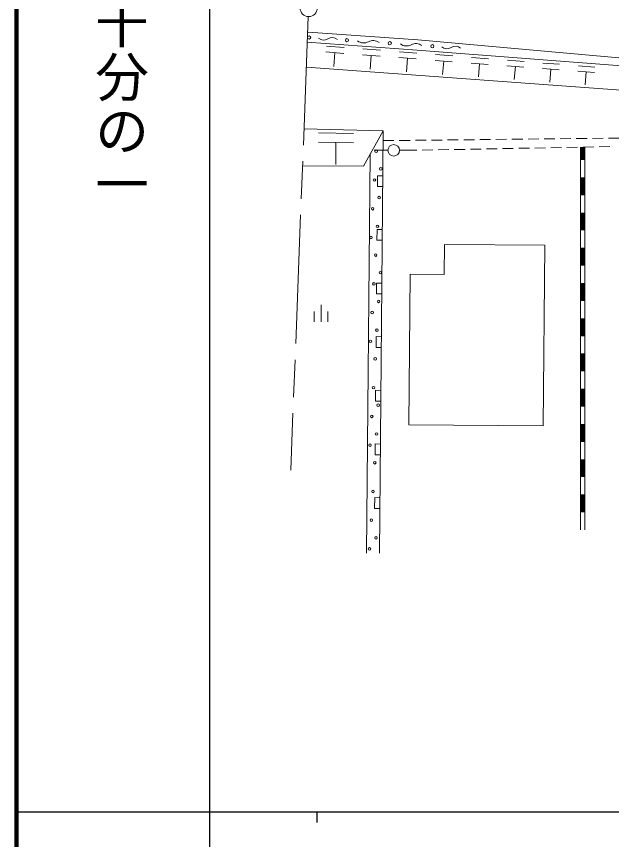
# Model space of a CAD drawing. Units: millimetres, scale not verified. Extents: x 40000 to 680000, y 20000 to 380000.
# Drawn here: x 40000 to 95468, y 202409 to 279112 of the extents above; entities that cross this region are included whole.
import ezdxf
from ezdxf.enums import TextEntityAlignment as Align

# ---------------------------------------------------------------- set-up
doc = ezdxf.new("R2010")
doc.units = ezdxf.units.MM
doc.header["$LTSCALE"] = 1000
doc.linetypes.add('CHAIN', pattern=[18.5, 12, -1.5, 3.5, -1.5])
for name, color, linetype, lineweight in [('M-BGD', 7, 'Continuous', 13), ('M-BMK', 2, 'CHAIN', 13), ('M-BMK-SRVR', 3, 'Continuous', 13), ('M-TTL', 2, 'Continuous', 140), ('M-TTL-BAND', 7, 'Continuous', 25)]:
    doc.layers.add(name, color=color, linetype=linetype, lineweight=lineweight)
doc.styles.add('@ＭＳ ゴシック', font='')
doc.styles.get('@ＭＳ ゴシック').set_extended_font_data('@MS Gothic')

# ---------------------------------------------------------------- blocks, each defined once
blk = doc.blocks.new('荒地')
at = {"color": 7, "linetype": 'Continuous', "lineweight": 13}
for p, q in [((0, -1.25), (0, 1.25)), ((-1, 0.25), (-1, -1.25)), ((1, 0.25), (1, -1.25))]:
    blk.add_line(p, q, dxfattribs=at)

msp = doc.modelspace()

# ---------------------------------------------------------------- linework, layer by layer
at = {"layer": 'M-BGD'}
for p, q in [((77407, 276933), (67180, 277660)), ((100810, 274829), (77407, 276933)), ((77337, 275986), (67112, 276712)), ((68894, 276351), (70544, 276222)), ((68851, 275803), (70501, 275674)), ((69676, 275738), (69576, 274459)), ((72259, 275542), (73893, 275414)), ((72301, 276085), (73935, 275957)), ((73076, 275478), (72977, 274210)), ((75691, 275820), (77309, 275693)), ((101336, 274144), (77337, 275986)), ((79063, 275556), (80665, 275430)), ((75649, 275282), (77267, 275155)), ((76458, 275218), (76360, 273963)), ((79021, 275023), (80624, 274898)), ((79822, 274960), (79725, 273717)), ((82376, 274766), (83963, 274642)), ((82418, 275293), (84005, 275169)), ((83170, 274704), (83074, 273473)), ((85755, 275032), (87327, 274909)), ((89075, 274773), (90632, 274651)), ((67023, 274399), (102653, 271761)), ((85714, 274510), (87286, 274387)), ((86500, 274448), (86405, 273229)), ((89035, 274255), (90591, 274133)), ((89813, 274194), (89719, 272987)), ((92339, 274002), (93879, 273881)), ((92379, 274514), (93919, 274394)), ((93109, 273942), (93015, 272746)), ((66801, 268655), (74194, 268448)), ((68152, 268271), (71428, 268199)), ((74194, 268448), (72337, 265174)), ((74194, 268448), (73842, 229087)), ((87685, 267683), (88685, 267694)), ((89185, 267700), (90185, 267711)), ((90684, 267716), (91684, 267727)), ((92184, 267732), (93184, 267743)), ((93684, 267749), (94684, 267759)), ((95184, 267765), (96184, 267776)), ((68146, 267397), (71422, 267324)), ((69784, 267361), (69770, 265321)), ((74185, 267537), (75185, 267548)), ((75685, 267553), (76685, 267564)), ((77185, 267569), (78185, 267580)), ((78685, 267586), (79685, 267597)), ((80185, 267602), (81185, 267613)), ((81685, 267618), (82685, 267629)), ((83185, 267635), (84185, 267645)), ((84685, 267651), (85685, 267662)), ((86185, 267667), (87185, 267678)), ((92310, 266930), (91310, 266911)), ((92586, 264110), (92586, 266935)), ((92626, 265752), (92626, 266936)), ((92666, 265752), (92666, 266937)), ((92706, 265752), (92706, 266938)), ((92746, 265752), (92746, 266938)), ((92786, 265752), (92786, 266939)), ((93810, 266959), (92810, 266940)), ((92826, 265752), (92826, 266940)), ((92866, 265752), (92866, 266941)), ((92906, 265752), (92906, 266941)), ((92946, 265752), (92946, 266942)), ((92986, 264110), (92986, 266943)), ((95310, 266988), (94310, 266968)), ((72974, 266298), (72642, 229098)), ((74626, 266636), (73333, 266636)), ((76996, 266636), (75703, 266636)), ((77313, 266642), (76996, 266636)), ((78813, 266671), (77813, 266652)), ((80312, 266700), (79313, 266680)), ((81812, 266728), (80812, 266709)), ((83312, 266757), (82312, 266738)), ((84812, 266786), (83812, 266767)), ((86311, 266815), (85312, 266796)), ((87811, 266844), (86811, 266824)), ((89311, 266872), (88311, 266853)), ((90811, 266901), (89811, 266882)), ((72337, 265174), (66667, 265185)), ((73656, 264271), (73647, 263272)), ((74156, 264267), (73656, 264271)), ((92586, 260826), (92586, 264110)), ((92626, 262468), (92626, 264110)), ((92666, 262468), (92666, 264110)), ((92706, 262468), (92706, 264110)), ((92746, 262468), (92746, 264110)), ((92786, 262468), (92786, 264110)), ((92826, 262468), (92826, 264110)), ((92866, 262468), (92866, 264110)), ((92906, 262468), (92906, 264110)), ((92946, 262468), (92946, 264110)), ((92986, 260826), (92986, 264110)), ((73647, 263272), (74147, 263267)), ((92586, 257542), (92586, 260826)), ((92626, 259184), (92626, 260826)), ((92666, 259184), (92666, 260826)), ((92706, 259184), (92706, 260826)), ((92746, 259184), (92746, 260826)), ((92786, 259184), (92786, 260826)), ((92826, 259184), (92826, 260826)), ((92866, 259184), (92866, 260826)), ((92906, 259184), (92906, 260826)), ((92946, 259184), (92946, 260826)), ((92986, 257542), (92986, 260826)), ((73612, 259272), (73603, 258272)), ((74112, 259267), (73612, 259272)), ((73603, 258272), (74103, 258267)), ((79906, 257868), (79881, 255066)), ((89246, 257784), (79906, 257868)), ((89096, 240951), (89246, 257784)), ((92585, 254259), (92586, 257542)), ((92626, 255900), (92626, 257542)), ((92666, 255900), (92666, 257542)), ((92706, 255900), (92706, 257542)), ((92746, 255900), (92746, 257542)), ((92786, 255900), (92786, 257542)), ((92826, 255900), (92826, 257542)), ((92866, 255900), (92866, 257542)), ((92906, 255900), (92906, 257542)), ((92946, 255900), (92946, 257542)), ((92985, 254259), (92986, 257542)), ((76688, 255094), (76563, 241063)), ((79881, 255066), (76688, 255094)), ((73567, 254272), (73558, 253272)), ((74067, 254267), (73567, 254272)), ((92585, 250975), (92585, 254259)), ((92625, 252617), (92625, 254259)), ((92665, 252617), (92665, 254259)), ((92705, 252617), (92705, 254259)), ((92745, 252617), (92745, 254259)), ((92785, 252617), (92785, 254259)), ((92825, 252617), (92825, 254259)), ((92865, 252617), (92865, 254259)), ((92905, 252617), (92905, 254259)), ((92945, 252617), (92945, 254259)), ((92985, 250975), (92985, 254259)), ((73558, 253272), (74058, 253267)), ((92585, 247691), (92585, 250975)), ((92625, 249333), (92625, 250975)), ((92665, 249333), (92665, 250975)), ((92705, 249333), (92705, 250975)), ((92745, 249333), (92745, 250975)), ((92785, 249333), (92785, 250975)), ((92825, 249333), (92825, 250975)), ((92865, 249333), (92865, 250975)), ((92905, 249333), (92905, 250975)), ((92945, 249333), (92945, 250975)), ((92985, 247691), (92985, 250975)), ((73522, 249272), (73514, 248272)), ((74022, 249268), (73522, 249272)), ((73514, 248272), (74014, 248268)), ((92585, 244408), (92585, 247691)), ((92625, 246049), (92625, 247691)), ((92665, 246049), (92665, 247691)), ((92705, 246049), (92705, 247691)), ((92745, 246049), (92745, 247691)), ((92785, 246049), (92785, 247691)), ((92825, 246049), (92825, 247691)), ((92865, 246049), (92865, 247691)), ((92905, 246049), (92905, 247691)), ((92945, 246049), (92945, 247691)), ((92985, 244408), (92985, 247691)), ((73478, 244272), (73469, 243272)), ((73978, 244268), (73478, 244272)), ((92585, 241124), (92585, 244408)), ((92625, 242766), (92625, 244408)), ((92665, 242766), (92665, 244408)), ((92705, 242766), (92705, 244408)), ((92745, 242766), (92745, 244408)), ((92785, 242766), (92785, 244408)), ((92825, 242766), (92825, 244408)), ((92865, 242766), (92865, 244408)), ((92905, 242766), (92905, 244408)), ((92945, 242766), (92945, 244408)), ((92985, 241124), (92985, 244408)), ((73469, 243272), (73969, 243268)), ((76563, 241063), (89096, 240951)), ((92584, 237840), (92585, 241124)), ((92625, 239482), (92625, 241124)), ((92665, 239482), (92665, 241124)), ((92705, 239482), (92705, 241124)), ((92745, 239482), (92745, 241124)), ((92785, 239482), (92785, 241124)), ((92825, 239482), (92825, 241124)), ((92865, 239482), (92865, 241124)), ((92905, 239482), (92905, 241124)), ((92945, 239482), (92945, 241124)), ((92984, 237840), (92985, 241124)), ((73433, 239272), (73424, 238273)), ((73933, 239268), (73433, 239272)), ((73424, 238273), (73924, 238268)), ((92584, 234557), (92584, 237840)), ((92624, 236198), (92624, 237840)), ((92664, 236198), (92664, 237840)), ((92704, 236198), (92704, 237840)), ((92744, 236198), (92744, 237840)), ((92784, 236198), (92784, 237840)), ((92824, 236198), (92824, 237840)), ((92864, 236198), (92864, 237840)), ((92904, 236198), (92904, 237840)), ((92944, 236198), (92944, 237840)), ((92984, 234557), (92984, 237840)), ((73389, 234273), (73380, 233273)), ((73889, 234268), (73389, 234273)), ((92584, 231273), (92584, 234557)), ((92624, 232915), (92624, 234557)), ((92664, 232915), (92664, 234557)), ((92704, 232915), (92704, 234557)), ((92744, 232915), (92744, 234557)), ((92784, 232915), (92784, 234557)), ((92824, 232915), (92824, 234557)), ((92864, 232915), (92864, 234557)), ((92904, 232915), (92904, 234557)), ((92944, 232915), (92944, 234557)), ((92984, 231273), (92984, 234557)), ((73380, 233273), (73880, 233268))]:
    msp.add_line(p, q, dxfattribs=at)
for centre, radius in [((75164, 266636), 538), ((73525, 266549), 120), ((73964, 264910), 120), ((73364, 263870), 120), ((73804, 262231), 120), ((73204, 261192), 120), ((73643, 259553), 120), ((73043, 258514), 120), ((73482, 256874), 120), ((73921, 255235), 120), ((73321, 254196), 120), ((73761, 252557), 120), ((73161, 251517), 120), ((73600, 249878), 120), ((73000, 248839), 120), ((73439, 247200), 120), ((73278, 244521), 120), ((73717, 242882), 120), ((73117, 241843), 120), ((73557, 240204), 120), ((72957, 239164), 120), ((73396, 237525), 120), ((73235, 234847), 120), ((73074, 232168), 120), ((73514, 230529), 120), ((72914, 229490), 120)]:
    msp.add_circle(centre, radius, dxfattribs=at)
for centre, radius, start, end in [((67276, 277152), 150, 0, 180), ((67276, 277152), 150, 180, 0), ((68633, 277627), 721, 228.29798, 303.57898), ((69431, 276426), 721, 48.29798, 123.57898), ((70806, 276901), 150, 0, 180), ((70806, 276901), 150, 180, 0), ((72356, 277551), 908, 232.53999, 299.33697), ((73246, 275967), 908, 52.53999, 119.33697), ((74796, 276618), 150, 0, 180), ((74796, 276618), 150, 180, 0), ((76346, 277268), 908, 232.53999, 299.33697), ((77236, 275684), 908, 52.53999, 119.33697), ((78768, 276336), 150, 0, 180), ((78768, 276336), 150, 180, 0), ((80125, 276811), 721, 228.29798, 303.57898), ((80923, 275610), 721, 48.29798, 123.57898)]:
    msp.add_arc(centre, radius, start, end, dxfattribs=at)
at = {"layer": 'M-BMK'}
msp.add_line((67205, 279103), (65570, 236837), dxfattribs=at)
at = {"layer": 'M-BMK-SRVR'}
msp.add_circle((67236, 279903), 800, dxfattribs=at)
at = {"layer": 'M-TTL'}
msp.add_line((40000, 380000), (40000, 20000), dxfattribs=at)
at = {"layer": 'M-TTL-BAND'}
for p, q in [((58000, 370000), (58000, 20000)), ((40000, 205000), (579000, 205000)), ((68000, 205000), (68000, 204000))]:
    msp.add_line(p, q, dxfattribs=at)

# ---------------------------------------------------------------- block references
at = {"layer": 'M-BGD', "xscale": 640, "yscale": 640}
msp.add_blockref('荒地', (68391, 251445), dxfattribs=at)

# ---------------------------------------------------------------- texts
at = {"layer": 'M-TTL-BAND', "style": '@ＭＳ ゴシック'}
msp.add_text('縮尺千分の一', height=3666, rotation=270, dxfattribs=at).set_placement((49777, 261030), align=Align.MIDDLE_RIGHT)

doc.saveas('drawing.dxf')
